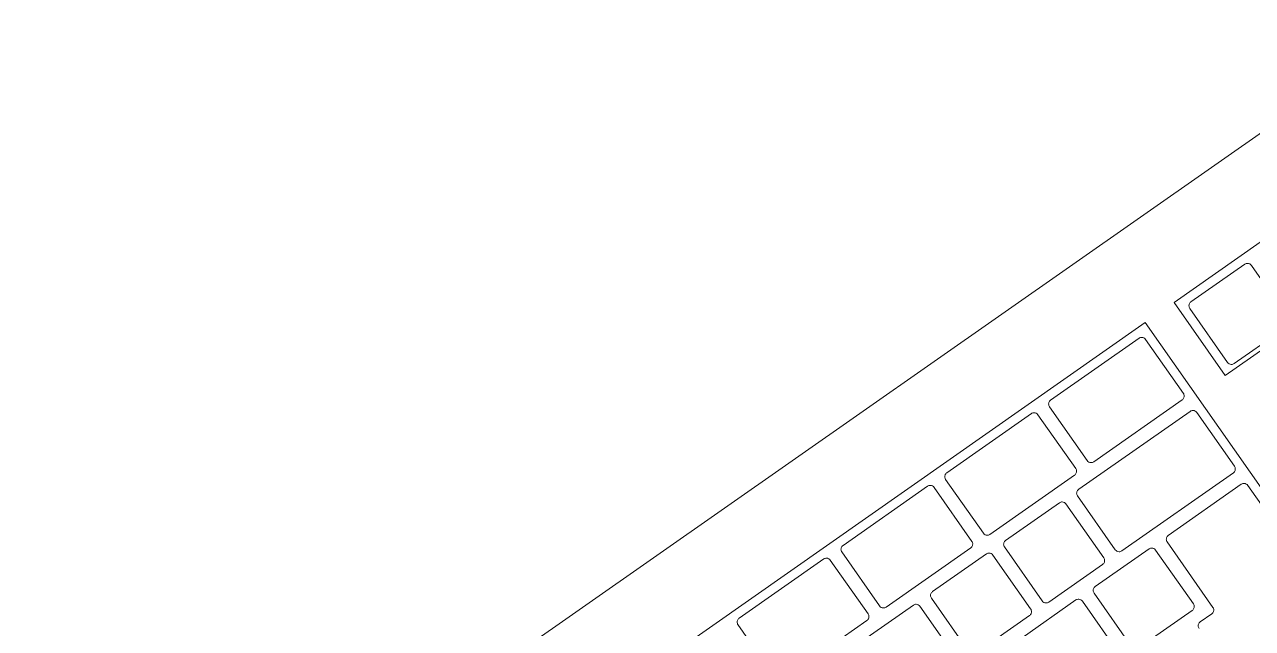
# Model space of a CAD drawing. Header units: inches. Extents: x 1 to 4637, y -664 to 702.
# Drawn here: x 2216.81 to 2227.11, y 590.04 to 595.1 of the extents above; entities that cross this region are included whole.
import ezdxf

# ---------------------------------------------------------------- set-up
doc = ezdxf.new("R2010")
doc.units = ezdxf.units.IN
doc.header["$MEASUREMENT"] = 0
doc.layers.add('I-FURN', color=30, linetype='Continuous', lineweight=9)

# ---------------------------------------------------------------- blocks, each defined once
blk = doc.blocks.new('Desk - Group 3 - No Side Chairs-V5-New Construction - Tel_Data_Elec Plan')
at = {"layer": 'I-FURN'}
for p, q in [((29.297, 13.252), (20.074, 6.793)), ((15.246, 2.5), (30.081, 12.887)), ((20.074, 6.793), (17.929, 9.857)), ((22.409, 9.293), (23.118, 9.79)), ((23.173, 9.78), (23.49, 9.328)), ((20.6, 9.131), (20.283, 9.583)), ((21.964, 9.173), (21.647, 9.625)), ((19.68, 9.209), (20.132, 9.525)), ((20.186, 9.516), (20.503, 9.063)), ((21.044, 9.251), (21.496, 9.567)), ((21.551, 9.558), (21.867, 9.105)), ((22.47, 9.48), (22.019, 9.164)), ((21.106, 9.438), (20.655, 9.121)), ((19.613, 9.305), (19.516, 9.237)), ((23.48, 9.273), (22.77, 8.777)), ((19.213, 8.16), (18.467, 9.225)), ((19.506, 9.183), (19.89, 8.634)), ((21.351, 8.744), (21.035, 9.196)), ((21.538, 8.684), (22.247, 9.18)), ((22.302, 9.171), (22.619, 8.718)), ((22.716, 8.786), (22.399, 9.238)), ((19.987, 8.702), (19.67, 9.154)), ((20.432, 8.822), (20.883, 9.138)), ((20.938, 9.129), (21.255, 8.676)), ((20.493, 9.008), (20.042, 8.692)), ((21.858, 9.051), (21.406, 8.734)), ((20.739, 8.315), (20.422, 8.767)), ((19.335, 8.054), (20.27, 8.709)), ((20.325, 8.7), (20.642, 8.247)), ((22.609, 8.664), (21.9, 8.167)), ((19.881, 8.579), (19.268, 8.15)), ((20.667, 8.074), (21.377, 8.571)), ((21.245, 8.622), (20.793, 8.305)), ((21.431, 8.561), (21.748, 8.109)), ((21.845, 8.177), (21.528, 8.629)), ((20.632, 8.192), (19.697, 7.538)), ((21.738, 8.054), (21.029, 7.557)), ((19.642, 7.547), (19.325, 7.999)), ((19.764, 7.442), (20.506, 7.961)), ((20.561, 7.951), (20.877, 7.499)), ((20.974, 7.567), (20.657, 8.019)), ((20.868, 7.444), (20.126, 6.925)), ((20.071, 6.935), (19.754, 7.387)), ((18.79, 6.808), (19.403, 7.237)), ((19.403, 7.237), (19.832, 6.624)), ((18.877, 6.821), (19.329, 7.137)), ((19.384, 7.127), (19.7, 6.675)), ((19.184, 6.314), (18.868, 6.766)), ((19.832, 6.624), (17.961, 5.314)), ((19.691, 6.62), (19.239, 6.304))]:
    blk.add_line(p, q, dxfattribs=at)
for points in [[(19.622, 9.36), (19.625, 9.357), (19.628, 9.349), (19.63, 9.337), (19.628, 9.324), (19.622, 9.313), (19.616, 9.307), (19.613, 9.305)], [(22.399, 9.238), (22.397, 9.242), (22.393, 9.249), (22.391, 9.262), (22.393, 9.274), (22.399, 9.285), (22.405, 9.291), (22.409, 9.293)], [(23.49, 9.328), (23.492, 9.325), (23.496, 9.317), (23.497, 9.305), (23.495, 9.293), (23.489, 9.282), (23.483, 9.276), (23.48, 9.273)], [(19.67, 9.154), (19.668, 9.158), (19.664, 9.165), (19.663, 9.177), (19.665, 9.19), (19.671, 9.201), (19.677, 9.207), (19.68, 9.209)], [(21.035, 9.196), (21.032, 9.2), (21.029, 9.207), (21.027, 9.22), (21.029, 9.232), (21.035, 9.243), (21.041, 9.249), (21.044, 9.251)], [(21.867, 9.105), (21.87, 9.102), (21.873, 9.095), (21.875, 9.082), (21.873, 9.07), (21.867, 9.059), (21.861, 9.053), (21.858, 9.051)], [(20.503, 9.063), (20.505, 9.06), (20.509, 9.052), (20.511, 9.04), (20.509, 9.028), (20.503, 9.017), (20.497, 9.011), (20.493, 9.008)], [(20.422, 8.767), (20.42, 8.771), (20.416, 8.778), (20.414, 8.79), (20.416, 8.803), (20.422, 8.814), (20.428, 8.82), (20.432, 8.822)], [(21.255, 8.676), (21.257, 8.673), (21.261, 8.666), (21.262, 8.653), (21.26, 8.641), (21.254, 8.63), (21.248, 8.624), (21.245, 8.622)], [(21.528, 8.629), (21.526, 8.632), (21.522, 8.64), (21.52, 8.652), (21.523, 8.664), (21.528, 8.675), (21.534, 8.681), (21.538, 8.684)], [(22.619, 8.718), (22.621, 8.715), (22.625, 8.708), (22.627, 8.695), (22.624, 8.683), (22.619, 8.672), (22.613, 8.666), (22.609, 8.664)], [(19.89, 8.634), (19.893, 8.631), (19.896, 8.623), (19.898, 8.611), (19.896, 8.599), (19.89, 8.588), (19.884, 8.582), (19.881, 8.579)], [(20.642, 8.247), (20.644, 8.244), (20.648, 8.236), (20.65, 8.224), (20.647, 8.212), (20.642, 8.201), (20.635, 8.195), (20.632, 8.192)], [(19.325, 7.999), (19.323, 8.003), (19.319, 8.01), (19.318, 8.023), (19.32, 8.035), (19.326, 8.046), (19.332, 8.052), (19.335, 8.054)], [(20.657, 8.019), (20.655, 8.022), (20.651, 8.03), (20.65, 8.042), (20.652, 8.055), (20.658, 8.066), (20.664, 8.071), (20.667, 8.074)], [(21.748, 8.109), (21.75, 8.105), (21.754, 8.098), (21.756, 8.086), (21.754, 8.073), (21.748, 8.062), (21.742, 8.056), (21.738, 8.054)], [(19.754, 7.387), (19.752, 7.39), (19.748, 7.398), (19.747, 7.41), (19.749, 7.422), (19.755, 7.433), (19.761, 7.439), (19.764, 7.442)], [(20.877, 7.499), (20.88, 7.496), (20.883, 7.488), (20.885, 7.476), (20.883, 7.463), (20.877, 7.452), (20.871, 7.447), (20.868, 7.444)], [(19.7, 6.675), (19.703, 6.671), (19.706, 6.664), (19.708, 6.652), (19.706, 6.639), (19.7, 6.628), (19.694, 6.622), (19.691, 6.62)]]:
    blk.add_open_spline(points, degree=3, dxfattribs=at)
for points, knots in [([(19.516, 9.237), (19.513, 9.235), (19.507, 9.229), (19.501, 9.219), (19.499, 9.209), (19.499, 9.196), (19.503, 9.188), (19.506, 9.183)], [0, 0, 0, 0, 0.2, 0.4, 0.55, 0.7, 1, 1, 1, 1]), ([(22.019, 9.164), (22.015, 9.161), (22.008, 9.157), (21.993, 9.155), (21.977, 9.16), (21.968, 9.168), (21.964, 9.173)], [0, 0, 0, 0, 0.2, 0.4, 0.7, 1, 1, 1, 1]), ([(22.247, 9.18), (22.251, 9.183), (22.258, 9.186), (22.273, 9.188), (22.289, 9.184), (22.299, 9.176), (22.302, 9.171)], [0, 0, 0, 0, 0.2, 0.4, 0.7, 1, 1, 1, 1]), ([(20.655, 9.121), (20.651, 9.119), (20.644, 9.115), (20.629, 9.113), (20.613, 9.118), (20.603, 9.126), (20.6, 9.131)], [0, 0, 0, 0, 0.2, 0.4, 0.7, 1, 1, 1, 1]), ([(20.883, 9.138), (20.886, 9.141), (20.894, 9.144), (20.908, 9.146), (20.925, 9.142), (20.934, 9.134), (20.938, 9.129)], [0, 0, 0, 0, 0.2, 0.4, 0.7, 1, 1, 1, 1]), ([(22.77, 8.777), (22.767, 8.774), (22.76, 8.771), (22.745, 8.769), (22.729, 8.773), (22.719, 8.781), (22.716, 8.786)], [0, 0, 0, 0, 0.2, 0.4, 0.7, 1, 1, 1, 1]), ([(20.042, 8.692), (20.038, 8.69), (20.031, 8.686), (20.016, 8.684), (20, 8.689), (19.991, 8.697), (19.987, 8.702)], [0, 0, 0, 0, 0.2, 0.4, 0.7, 1, 1, 1, 1]), ([(20.27, 8.709), (20.274, 8.712), (20.281, 8.715), (20.296, 8.717), (20.312, 8.713), (20.322, 8.705), (20.325, 8.7)], [0, 0, 0, 0, 0.2, 0.4, 0.7, 1, 1, 1, 1]), ([(21.406, 8.734), (21.403, 8.732), (21.395, 8.728), (21.381, 8.726), (21.364, 8.731), (21.355, 8.739), (21.351, 8.744)], [0, 0, 0, 0, 0.2, 0.4, 0.7, 1, 1, 1, 1]), ([(21.377, 8.571), (21.38, 8.573), (21.388, 8.577), (21.402, 8.579), (21.418, 8.574), (21.428, 8.566), (21.431, 8.561)], [0, 0, 0, 0, 0.2, 0.4, 0.7, 1, 1, 1, 1]), ([(20.793, 8.305), (20.79, 8.303), (20.782, 8.299), (20.768, 8.297), (20.752, 8.302), (20.742, 8.31), (20.739, 8.315)], [0, 0, 0, 0, 0.2, 0.4, 0.7, 1, 1, 1, 1]), ([(19.268, 8.15), (19.264, 8.148), (19.257, 8.144), (19.242, 8.142), (19.226, 8.147), (19.217, 8.155), (19.213, 8.16)], [0, 0, 0, 0, 0.2, 0.4, 0.7, 1, 1, 1, 1]), ([(21.9, 8.167), (21.896, 8.164), (21.889, 8.161), (21.874, 8.159), (21.858, 8.163), (21.848, 8.171), (21.845, 8.177)], [0, 0, 0, 0, 0.2, 0.4, 0.7, 1, 1, 1, 1]), ([(20.506, 7.961), (20.509, 7.963), (20.517, 7.967), (20.531, 7.969), (20.548, 7.965), (20.557, 7.956), (20.561, 7.951)], [0, 0, 0, 0, 0.2, 0.4, 0.7, 1, 1, 1, 1]), ([(19.697, 7.538), (19.693, 7.535), (19.686, 7.532), (19.671, 7.53), (19.655, 7.534), (19.646, 7.542), (19.642, 7.547)], [0, 0, 0, 0, 0.2, 0.4, 0.7, 1, 1, 1, 1]), ([(21.029, 7.557), (21.026, 7.555), (21.018, 7.551), (21.004, 7.549), (20.987, 7.553), (20.978, 7.562), (20.974, 7.567)], [0, 0, 0, 0, 0.2, 0.4, 0.7, 1, 1, 1, 1]), ([(19.329, 7.137), (19.332, 7.139), (19.34, 7.143), (19.354, 7.145), (19.371, 7.141), (19.38, 7.132), (19.384, 7.127)], [0, 0, 0, 0, 0.2, 0.4, 0.7, 1, 1, 1, 1]), ([(20.126, 6.925), (20.123, 6.923), (20.115, 6.919), (20.101, 6.917), (20.084, 6.921), (20.075, 6.929), (20.071, 6.935)], [0, 0, 0, 0, 0.2, 0.4, 0.7, 1, 1, 1, 1]), ([(19.239, 6.304), (19.236, 6.302), (19.228, 6.298), (19.214, 6.296), (19.197, 6.3), (19.188, 6.308), (19.184, 6.314)], [0, 0, 0, 0, 0.2, 0.4, 0.7, 1, 1, 1, 1])]:
    blk.add_open_spline(points, degree=3, knots=knots, dxfattribs=at)

msp = doc.modelspace()

# ---------------------------------------------------------------- block references
at = {"layer": 'I-FURN', "rotation": 180}
msp.add_blockref('Desk - Group 3 - No Side Chairs-V5-New Construction - Tel_Data_Elec Plan', (2246.286, 599.397), dxfattribs=at)

doc.saveas('drawing.dxf')
